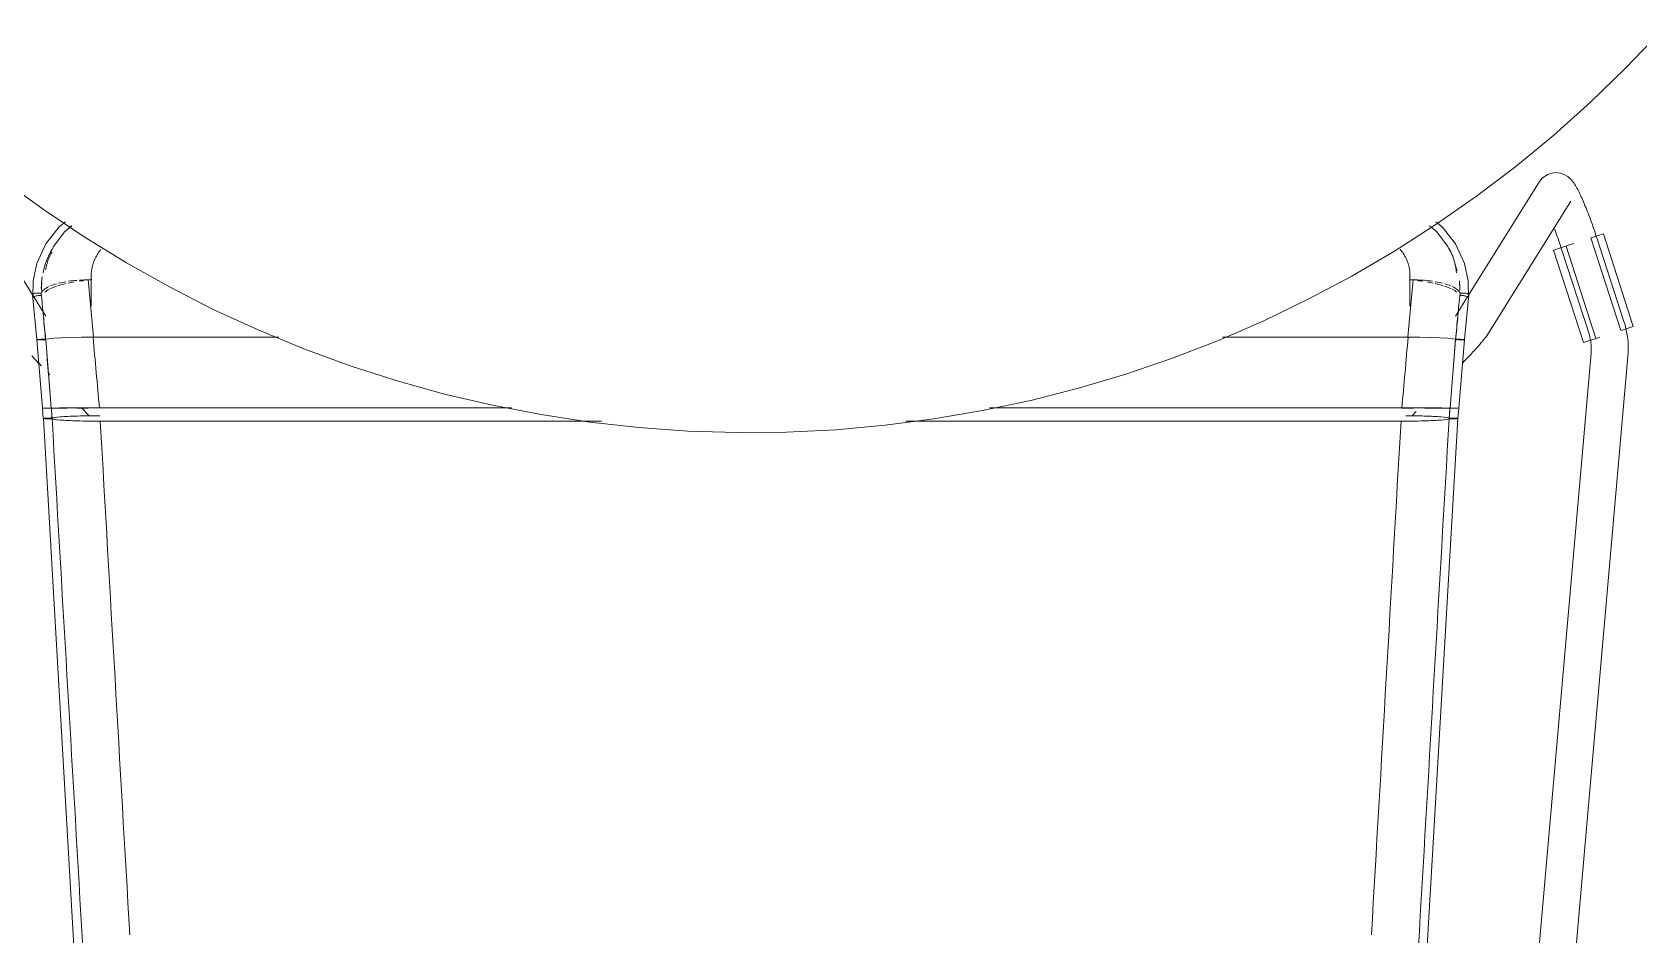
# Model space of a CAD drawing. Header units: millimetres. Extents: x 155927 to 317870, y -36033 to 97293.
# Drawn here: x 175871 to 176392, y 11743 to 12036 of the extents above; entities that cross this region are included whole.
import ezdxf

# ---------------------------------------------------------------- set-up
doc = ezdxf.new("R2010")
doc.units = ezdxf.units.MM
doc.header["$MEASUREMENT"] = 0
doc.layers.add('I-FURN', color=8, linetype='CONTINUOUS', lineweight=9)

msp = doc.modelspace()

# ---------------------------------------------------------------- linework, layer by layer
at = {"layer": 'I-FURN'}
for p, q in [((176388.22, 12024.23), (176399.26, 12035.81)), ((176376.73, 12013.1), (176388.22, 12024.23)), ((176364.8, 12002.44), (176376.73, 12013.1)), ((176352.45, 11992.27), (176364.8, 12002.44)), ((176339.7, 11982.6), (176352.45, 11992.27)), ((175875.72, 11943.78), (175848.41, 11987.37)), ((175861.98, 11987.76), (175874.9, 11978.32)), ((176360.2, 11987.37), (176337.16, 11950.6)), ((176361.09, 11988.49), (176360.2, 11987.37)), ((176361.09, 11988.49), (176362.82, 11989.71)), ((176362.82, 11989.71), (176365.05, 11990.3)), ((176365.05, 11990.3), (176367.02, 11990.13)), ((176367.02, 11990.13), (176368.41, 11989.61)), ((176368.41, 11989.61), (176369.32, 11989.04)), ((176369.32, 11989.04), (176369.95, 11988.52)), ((176369.95, 11988.52), (176370.41, 11988.06)), ((176370.41, 11988.06), (176370.78, 11987.63)), ((176370.78, 11987.63), (176371.09, 11987.23)), ((176371.09, 11987.23), (176371.37, 11986.84)), ((176371.37, 11986.84), (176371.63, 11986.45)), ((176371.63, 11986.45), (176371.87, 11986.06)), ((176326.58, 11973.44), (176339.7, 11982.6)), ((176343.06, 11937.41), (176370.37, 11981)), ((176371.87, 11986.06), (176372.1, 11985.66)), ((176372.1, 11985.66), (176372.33, 11985.25)), ((176372.33, 11985.25), (176372.56, 11984.82)), ((176372.56, 11984.82), (176372.79, 11984.38)), ((176372.79, 11984.38), (176373.02, 11983.93)), ((176373.02, 11983.93), (176373.25, 11983.45)), ((176373.25, 11983.45), (176373.49, 11982.96)), ((176373.49, 11982.96), (176373.72, 11982.45)), ((176373.72, 11982.45), (176373.96, 11981.92)), ((176373.96, 11981.92), (176374.2, 11981.38)), ((176374.2, 11981.38), (176374.44, 11980.82)), ((175874.9, 11978.32), (175888.18, 11969.41)), ((176374.44, 11980.82), (176374.69, 11980.24)), ((176374.69, 11980.24), (176374.93, 11979.64)), ((176374.93, 11979.64), (176375.18, 11979.03)), ((176375.18, 11979.03), (176375.43, 11978.41)), ((176375.43, 11978.41), (176375.68, 11977.77)), ((176375.68, 11977.77), (176375.94, 11977.11)), ((176375.94, 11977.11), (176376.19, 11976.45)), ((176376.19, 11976.45), (176376.45, 11975.77)), ((175880.04, 11972.7), (175875.7, 11967.17)), ((175881.77, 11971.03), (175878.27, 11966.46)), ((175882.09, 11974.34), (175880.04, 11972.7)), ((175884.12, 11972.99), (175881.77, 11971.03)), ((176313.11, 11964.82), (176326.58, 11973.44)), ((176324.49, 11972.99), (176326.84, 11971.03)), ((176326.52, 11974.34), (176328.57, 11972.7)), ((176326.84, 11971.03), (176330.33, 11966.46)), ((176328.57, 11972.7), (176332.91, 11967.17)), ((176365, 11972.11), (176365.24, 11971.49)), ((176365.24, 11971.49), (176365.47, 11970.85)), ((176365.47, 11970.85), (176365.71, 11970.21)), ((176376.45, 11975.77), (176376.7, 11975.08)), ((176376.7, 11975.08), (176376.96, 11974.38)), ((176376.96, 11974.38), (176377.21, 11973.68)), ((176377.21, 11973.68), (176377.46, 11972.96)), ((176377.46, 11972.96), (176377.72, 11972.24)), ((176377.72, 11972.24), (176377.97, 11971.51)), ((176377.97, 11971.51), (176378.22, 11970.78)), ((176378.22, 11970.78), (176378.46, 11970.04)), ((175875.7, 11967.17), (175872.8, 11960.85)), ((175878.27, 11966.46), (175876.36, 11962.77)), ((175888.18, 11969.41), (175901.82, 11961.03)), ((176330.33, 11966.46), (176332.24, 11962.77)), ((176332.91, 11967.17), (176335.81, 11960.85)), ((176364.72, 11965.18), (176366.68, 11965.81)), ((176365.71, 11970.21), (176365.94, 11969.55)), ((176365.94, 11969.55), (176366.18, 11968.88)), ((176366.18, 11968.88), (176366.41, 11968.21)), ((176366.41, 11968.21), (176366.65, 11967.53)), ((176366.65, 11967.53), (176366.88, 11966.85)), ((176366.68, 11965.81), (176368.65, 11966.45)), ((176366.88, 11966.85), (176367.11, 11966.16)), ((176367.11, 11966.16), (176367.34, 11965.46)), ((176367.34, 11965.46), (176367.44, 11965.14)), ((176378.46, 11936.48), (176368.77, 11966.49)), ((176371.34, 11967.32), (176368.86, 11966.52)), ((176376.84, 11969.09), (176386.53, 11939.09)), ((176376.96, 11969.13), (176378.93, 11969.77)), ((176378.46, 11970.04), (176378.71, 11969.3)), ((176378.71, 11969.3), (176378.86, 11968.84)), ((176387.57, 11942.03), (176378.86, 11968.84)), ((176378.93, 11969.77), (176380.88, 11970.4)), ((176380.88, 11970.4), (176390.57, 11940.39)), ((175872.8, 11960.85), (175871.58, 11955.2)), ((175901.82, 11961.03), (175915.77, 11953.21)), ((176299.3, 11956.74), (176313.11, 11964.82)), ((176335.81, 11960.85), (176337.02, 11955.2)), ((176364.72, 11965.18), (176374.41, 11935.18)), ((176367.44, 11965.14), (176376.15, 11938.32)), ((175871.58, 11955.2), (175871.5, 11949.74)), ((175889.45, 11955.53), (175890.49, 11955.53)), ((175890.44, 11956.77), (175890.44, 11947.02)), ((176285.17, 11949.22), (176299.3, 11956.74)), ((176318.11, 11955.53), (176319.16, 11955.53)), ((176318.17, 11947.02), (176318.17, 11956.77)), ((176337.02, 11955.2), (176337.11, 11949.74)), ((175872.8, 11936.15), (175871.37, 11950.64)), ((175915.77, 11953.21), (175930.03, 11945.96)), ((176336.93, 11950.23), (176332.89, 11943.78)), ((176335.81, 11936.15), (176337.23, 11950.64)), ((175930.03, 11945.96), (175944.57, 11939.27)), ((176270.76, 11942.28), (176285.17, 11949.22)), ((176256.08, 11935.91), (176270.76, 11942.28)), ((176388.62, 11939.76), (176386.64, 11939.13)), ((176387.58, 11941.98), (176387.57, 11942.03)), ((176387.91, 11940.89), (176387.58, 11941.98)), ((176388.2, 11939.78), (176387.91, 11940.89)), ((176388.44, 11938.67), (176388.2, 11939.78)), ((176390.57, 11940.39), (176388.62, 11939.76)), ((175872.8, 11936.15), (175872.87, 11936.17)), ((175872.86, 11936.17), (175872.8, 11936.15)), ((175874.62, 11913.94), (175872.8, 11936.15)), ((175872.8, 11936.15), (175872.86, 11936.12)), ((175872.86, 11936.12), (175872.8, 11936.15)), ((175873.05, 11936.2), (175872.86, 11936.17)), ((175872.86, 11936.12), (175873.05, 11936.1)), ((175873.05, 11936.1), (175872.86, 11936.12)), ((175873.35, 11936.22), (175873.05, 11936.2)), ((175873.05, 11936.1), (175873.34, 11936.07)), ((175873.34, 11936.07), (175873.05, 11936.1)), ((175873.06, 11936.2), (175873.35, 11936.22)), ((175873.73, 11936.23), (175873.35, 11936.22)), ((175873.35, 11936.22), (175873.74, 11936.23)), ((175873.72, 11936.06), (175874.17, 11936.05)), ((175874.18, 11936.05), (175873.72, 11936.06)), ((175874.19, 11936.24), (175873.73, 11936.23)), ((175873.74, 11936.23), (175874.19, 11936.24)), ((175874.17, 11936.05), (175874.66, 11936.04)), ((175874.67, 11936.04), (175874.18, 11936.05)), ((175874.68, 11936.25), (175874.19, 11936.24)), ((175874.19, 11936.24), (175874.68, 11936.25)), ((175874.66, 11936.04), (175875.16, 11936.04)), ((175875.16, 11936.04), (175874.67, 11936.04)), ((175875.18, 11936.25), (175874.68, 11936.25)), ((175874.68, 11936.25), (175875.18, 11936.25)), ((175875.16, 11936.04), (175875.63, 11936.05)), ((175875.64, 11936.05), (175875.16, 11936.04)), ((175875.65, 11936.24), (175875.18, 11936.25)), ((175875.18, 11936.25), (175875.65, 11936.24)), ((175875.65, 11936.24), (175876.53, 11936.43)), ((175876.54, 11936.43), (175875.65, 11936.24)), ((175876.54, 11936.43), (175878.25, 11936.61)), ((175878.27, 11936.61), (175876.54, 11936.43)), ((175878.27, 11936.61), (175880.71, 11936.76)), ((175880.75, 11936.76), (175878.27, 11936.61)), ((175883.85, 11936.88), (175880.75, 11936.76)), ((175880.75, 11936.76), (175883.78, 11936.87)), ((175883.85, 11936.88), (175887.29, 11936.95)), ((175887.29, 11936.95), (175883.85, 11936.88)), ((175891.15, 11936.98), (175887.38, 11936.95)), ((175887.38, 11936.95), (175891.03, 11936.98)), ((175951.26, 11936.98), (175891.15, 11936.98)), ((175891.15, 11936.98), (175951.26, 11936.98)), ((175944.57, 11939.27), (175959.36, 11933.18)), ((176241.16, 11930.14), (176256.08, 11935.91)), ((176317.46, 11936.98), (176257.35, 11936.98)), ((176257.35, 11936.98), (176317.46, 11936.98)), ((176321.22, 11936.95), (176317.46, 11936.98)), ((176317.58, 11936.98), (176321.23, 11936.95)), ((176324.76, 11936.88), (176321.22, 11936.95)), ((176321.32, 11936.95), (176324.76, 11936.88)), ((176327.86, 11936.76), (176324.76, 11936.88)), ((176324.82, 11936.87), (176327.86, 11936.76)), ((176330.33, 11936.61), (176327.86, 11936.76)), ((176327.9, 11936.76), (176330.34, 11936.61)), ((176332.07, 11936.43), (176330.33, 11936.61)), ((176330.35, 11936.61), (176332.07, 11936.43)), ((176332.07, 11936.43), (176332.96, 11936.24)), ((176332.96, 11936.24), (176332.07, 11936.43)), ((176333.43, 11936.25), (176332.96, 11936.24)), ((176332.96, 11936.24), (176333.43, 11936.25)), ((176332.97, 11936.05), (176333.45, 11936.04)), ((176333.44, 11936.04), (176332.97, 11936.05)), ((176333.93, 11936.25), (176333.43, 11936.25)), ((176333.43, 11936.25), (176333.93, 11936.25)), ((176334.42, 11936.24), (176333.93, 11936.25)), ((176333.93, 11936.25), (176334.42, 11936.24)), ((176333.94, 11936.04), (176334.43, 11936.05)), ((176334.43, 11936.05), (176333.94, 11936.04)), ((176333.98, 11913.94), (176335.81, 11936.15)), ((176334.87, 11936.23), (176334.42, 11936.24)), ((176334.42, 11936.24), (176334.87, 11936.23)), ((176334.43, 11936.05), (176334.89, 11936.06)), ((176334.88, 11936.06), (176334.43, 11936.05)), ((176335.26, 11936.22), (176334.87, 11936.23)), ((176334.87, 11936.23), (176335.25, 11936.22)), ((176335.26, 11936.07), (176334.88, 11936.06)), ((176334.89, 11936.06), (176335.27, 11936.07)), ((176335.25, 11936.22), (176335.55, 11936.2)), ((176335.55, 11936.2), (176335.26, 11936.22)), ((176335.56, 11936.1), (176335.26, 11936.07)), ((176335.27, 11936.07), (176335.56, 11936.1)), ((176335.74, 11936.17), (176335.55, 11936.2)), ((176335.56, 11936.1), (176335.75, 11936.12)), ((176335.74, 11936.12), (176335.56, 11936.1)), ((176335.74, 11936.17), (176335.81, 11936.15)), ((176335.81, 11936.15), (176335.74, 11936.17)), ((176335.81, 11936.15), (176335.74, 11936.12)), ((176335.75, 11936.12), (176335.81, 11936.15)), ((176340.53, 11934.28), (176340.24, 11933.96)), ((176340.8, 11934.59), (176340.53, 11934.28)), ((176341.06, 11934.89), (176340.8, 11934.59)), ((176341.3, 11935.17), (176341.06, 11934.89)), ((176341.53, 11935.43), (176341.3, 11935.17)), ((176341.74, 11935.69), (176341.53, 11935.43)), ((176341.95, 11935.93), (176341.74, 11935.69)), ((176342.14, 11936.16), (176341.95, 11935.93)), ((176342.32, 11936.38), (176342.14, 11936.16)), ((176342.49, 11936.6), (176342.32, 11936.38)), ((176342.66, 11936.83), (176342.49, 11936.6)), ((176342.85, 11937.09), (176342.66, 11936.83)), ((176343.06, 11937.41), (176342.85, 11937.09)), ((176376.37, 11935.81), (176374.41, 11935.18)), ((176376.15, 11938.32), (176376.35, 11937.69)), ((176376.35, 11937.69), (176376.51, 11937.05)), ((176378.34, 11936.44), (176376.37, 11935.81)), ((176376.51, 11937.05), (176376.65, 11936.4)), ((176376.65, 11936.4), (176376.77, 11935.75)), ((176376.77, 11935.75), (176376.86, 11935.09)), ((176376.86, 11935.09), (176376.92, 11934.43)), ((176376.92, 11934.43), (176376.96, 11933.77)), ((176379.72, 11936.89), (176378.55, 11936.51)), ((176388.63, 11937.54), (176388.44, 11938.67)), ((176388.79, 11936.41), (176388.63, 11937.54)), ((176388.89, 11935.27), (176388.79, 11936.41)), ((176388.95, 11934.13), (176388.89, 11935.27)), ((176388.96, 11932.99), (176388.95, 11934.13)), ((175871.15, 11930.9), (175871.56, 11930.47)), ((175871.56, 11930.47), (175871.97, 11930.02)), ((175871.97, 11930.02), (175872.39, 11929.57)), ((175872.39, 11929.57), (175872.83, 11929.11)), ((175872.83, 11929.11), (175873.27, 11928.63)), ((175959.36, 11933.18), (175974.39, 11927.68)), ((176226.02, 11924.97), (176241.16, 11930.14)), ((176335.78, 11929.11), (176335.34, 11928.63)), ((176336.21, 11929.57), (176335.78, 11929.11)), ((176336.64, 11930.02), (176336.21, 11929.57)), ((176337.05, 11930.47), (176336.64, 11930.02)), ((176337.45, 11930.9), (176337.05, 11930.47)), ((176337.85, 11931.33), (176337.45, 11930.9)), ((176338.23, 11931.74), (176337.85, 11931.33)), ((176338.59, 11932.14), (176338.23, 11931.74)), ((176338.95, 11932.53), (176338.59, 11932.14)), ((176339.29, 11932.91), (176338.95, 11932.53)), ((176339.62, 11933.27), (176339.29, 11932.91)), ((176376.9, 11931.76), (176339.61, 11507.26)), ((176339.94, 11933.62), (176339.62, 11933.27)), ((176340.24, 11933.96), (176339.94, 11933.62)), ((176349.91, 11487.39), (176388.85, 11930.71)), ((176376.95, 11932.45), (176376.9, 11931.79)), ((176376.9, 11931.79), (176376.9, 11931.76)), ((176376.96, 11933.11), (176376.95, 11932.45)), ((176376.96, 11933.77), (176376.96, 11933.11)), ((176388.86, 11930.71), (176388.93, 11931.85)), ((176388.93, 11931.85), (176388.96, 11932.99)), ((175873.27, 11928.63), (175873.71, 11928.16)), ((175873.71, 11928.16), (175874.17, 11927.67)), ((175876.53, 11925.19), (175877.01, 11924.68)), ((175974.39, 11927.68), (175989.62, 11922.79)), ((176210.69, 11920.4), (176226.02, 11924.97)), ((175989.62, 11922.79), (176005.03, 11918.51)), ((176005.03, 11918.51), (176020.61, 11914.85)), ((176195.18, 11916.46), (176210.69, 11920.4)), ((175874.69, 11913.95), (175874.62, 11913.94)), ((175874.62, 11913.94), (175874.69, 11913.94)), ((175874.63, 11913.94), (175874.69, 11913.95)), ((175874.63, 11913.94), (175874.89, 11910.59)), ((175874.7, 11913.94), (175874.63, 11913.94)), ((175874.69, 11913.95), (175874.88, 11913.95)), ((175874.88, 11913.95), (175874.69, 11913.95)), ((175874.69, 11913.94), (175874.88, 11913.94)), ((175874.88, 11913.94), (175874.7, 11913.94)), ((175874.88, 11913.95), (175875.17, 11913.95)), ((175875.17, 11913.95), (175874.88, 11913.95)), ((175875.18, 11913.94), (175874.88, 11913.94)), ((175874.88, 11913.94), (175875.17, 11913.94)), ((175875.17, 11913.95), (175875.56, 11913.95)), ((175875.55, 11913.95), (175875.17, 11913.95)), ((175875.17, 11913.94), (175875.56, 11913.94)), ((175875.56, 11913.94), (175875.18, 11913.94)), ((175876, 11913.95), (175875.55, 11913.95)), ((175875.56, 11913.95), (175876.01, 11913.95)), ((175876.01, 11913.94), (175875.56, 11913.94)), ((175875.56, 11913.94), (175876.01, 11913.94)), ((175876.49, 11913.95), (175876, 11913.95)), ((175876.01, 11913.95), (175876.5, 11913.95)), ((175876.5, 11913.94), (175876.01, 11913.94)), ((175876.01, 11913.94), (175876.5, 11913.94)), ((175876.99, 11913.95), (175876.49, 11913.95)), ((175876.5, 11913.95), (175876.99, 11913.95)), ((175877, 11913.94), (175876.5, 11913.94)), ((175876.5, 11913.94), (175877, 11913.94)), ((175876.99, 11913.95), (175877.46, 11913.95)), ((175877.46, 11913.95), (175876.99, 11913.95)), ((175877.47, 11913.94), (175877, 11913.94)), ((175877, 11913.94), (175877.47, 11913.94)), ((175877.46, 11913.95), (175878.35, 11913.97)), ((175878.35, 11913.97), (175877.46, 11913.95)), ((175878.35, 11913.97), (175880.09, 11913.98)), ((175880.1, 11913.98), (175878.35, 11913.97)), ((175878.36, 11913.92), (175880.11, 11913.91)), ((175880.12, 11913.91), (175878.37, 11913.92)), ((175880.1, 11913.98), (175882.6, 11913.99)), ((175882.6, 11913.99), (175880.1, 11913.98)), ((175880.11, 11913.91), (175882.61, 11913.9)), ((175882.62, 11913.9), (175880.12, 11913.91)), ((175882.6, 11913.99), (175885.73, 11914)), ((175885.73, 11914), (175882.6, 11913.99)), ((175889.3, 11914.01), (175885.73, 11914)), ((175885.74, 11914), (175889.3, 11914.01)), ((175889.3, 11913.88), (175885.74, 11913.89)), ((175885.74, 11913.89), (175889.3, 11913.88)), ((175887.29, 11914), (175889.86, 11911.33)), ((175889.3, 11914.01), (175893.09, 11914.01)), ((175893.09, 11914.01), (175889.3, 11914.01)), ((175893.09, 11914.01), (176026.73, 11914.01)), ((176026.73, 11914.01), (175893.09, 11914.01)), ((176020.61, 11914.85), (176036.32, 11911.82)), ((176179.53, 11913.13), (176195.18, 11916.46)), ((176181.78, 11914.01), (176315.52, 11914.01)), ((176315.52, 11914.01), (176181.78, 11914.01)), ((176315.52, 11914.01), (176319.31, 11914.01)), ((176319.31, 11914.01), (176315.52, 11914.01)), ((176319.31, 11913.88), (176315.53, 11913.88)), ((176315.53, 11913.88), (176319.31, 11913.88)), ((176319.31, 11914.01), (176322.23, 11914)), ((176322.88, 11914), (176319.31, 11914.01)), ((176325.99, 11913.9), (176322.87, 11913.89)), ((176322.87, 11913.89), (176325.99, 11913.9)), ((176322.88, 11914), (176326, 11913.99)), ((176326.01, 11913.99), (176322.88, 11914)), ((176328.49, 11913.91), (176325.99, 11913.9)), ((176325.99, 11913.9), (176328.49, 11913.91)), ((176326.01, 11913.99), (176328.51, 11913.98)), ((176328.51, 11913.98), (176326.01, 11913.99)), ((176330.24, 11913.92), (176328.49, 11913.91)), ((176328.49, 11913.91), (176330.24, 11913.92)), ((176328.51, 11913.98), (176330.26, 11913.97)), ((176330.26, 11913.97), (176328.51, 11913.98)), ((176330.26, 11913.97), (176331.14, 11913.95)), ((176331.15, 11913.95), (176330.26, 11913.97)), ((176331.14, 11913.95), (176331.61, 11913.95)), ((176331.61, 11913.94), (176331.14, 11913.94)), ((176331.14, 11913.94), (176331.61, 11913.94)), ((176331.62, 11913.95), (176331.15, 11913.95)), ((176331.61, 11913.95), (176332.11, 11913.95)), ((176332.1, 11913.94), (176331.61, 11913.94)), ((176331.61, 11913.94), (176332.11, 11913.94)), ((176332.11, 11913.95), (176331.62, 11913.95)), ((176332.59, 11913.94), (176332.1, 11913.94)), ((176332.11, 11913.95), (176332.6, 11913.95)), ((176332.6, 11913.95), (176332.11, 11913.95)), ((176332.11, 11913.94), (176332.6, 11913.94)), ((176333.05, 11913.94), (176332.59, 11913.94)), ((176332.6, 11913.95), (176333.05, 11913.95)), ((176333.06, 11913.95), (176332.6, 11913.95)), ((176332.6, 11913.94), (176333.05, 11913.94)), ((176333.05, 11913.95), (176333.43, 11913.95)), ((176333.43, 11913.94), (176333.05, 11913.94)), ((176333.05, 11913.94), (176333.43, 11913.94)), ((176333.44, 11913.95), (176333.06, 11913.95)), ((176333.43, 11913.95), (176333.73, 11913.95)), ((176333.73, 11913.95), (176333.44, 11913.95)), ((176333.98, 11913.94), (176333.71, 11910.59)), ((176333.91, 11913.95), (176333.98, 11913.94)), ((176333.98, 11913.94), (176333.91, 11913.94)), ((176333.98, 11913.94), (176333.92, 11913.95)), ((176333.92, 11913.94), (176333.98, 11913.94)), ((175874.97, 11910.61), (175874.9, 11910.59)), ((175894.19, 11578.68), (175874.9, 11910.59)), ((175874.9, 11910.59), (175874.96, 11910.56)), ((175874.96, 11910.56), (175875.15, 11910.53)), ((175875.16, 11910.64), (175874.97, 11910.61)), ((175875.15, 11910.53), (175875.45, 11910.51)), ((175875.45, 11910.66), (175875.16, 11910.64)), ((175875.83, 11910.68), (175875.45, 11910.66)), ((175875.45, 11910.51), (175875.83, 11910.49)), ((175876.29, 11910.69), (175875.83, 11910.68)), ((175875.83, 11910.49), (175876.28, 11910.48)), ((175876.28, 11910.48), (175876.77, 11910.47)), ((175876.78, 11910.7), (175876.29, 11910.69)), ((175876.77, 11910.47), (175877.26, 11910.48)), ((175877.27, 11910.69), (175876.78, 11910.7)), ((175877.26, 11910.48), (175877.73, 11910.49)), ((175877.74, 11910.69), (175877.27, 11910.69)), ((175877.73, 11910.49), (175878.62, 11910.28)), ((175878.64, 11910.9), (175877.74, 11910.69)), ((175878.62, 11910.28), (175880.37, 11910.08)), ((175880.39, 11911.09), (175878.64, 11910.9)), ((175880.37, 11910.08), (175882.87, 11909.92)), ((175882.89, 11911.25), (175880.39, 11911.09)), ((175882.87, 11909.92), (175886, 11909.8)), ((175886.01, 11911.37), (175882.89, 11911.25)), ((175886, 11909.8), (175889.57, 11909.72)), ((175889.56, 11911.45), (175886.01, 11911.37)), ((175893.24, 11911.48), (175889.56, 11911.45)), ((175889.57, 11909.72), (175893.35, 11909.69)), ((175893.35, 11909.69), (176055.95, 11909.69)), ((176055.95, 11909.69), (175893.35, 11909.69)), ((176036.32, 11911.82), (176052.13, 11909.41)), ((176052.13, 11909.41), (176068.04, 11907.64)), ((176131.96, 11906.95), (176147.9, 11908.38)), ((176147.9, 11908.38), (176163.76, 11910.44)), ((176154.68, 11909.69), (176315.26, 11909.69)), ((176315.26, 11909.69), (176154.68, 11909.69)), ((176163.76, 11910.44), (176179.53, 11913.13)), ((176314.42, 11578.68), (176333.71, 11910.59)), ((176315.26, 11909.69), (176319.04, 11909.72)), ((176319.05, 11911.45), (176316.79, 11911.47)), ((176318.74, 11911.33), (176320.22, 11912.86)), ((176319.04, 11909.72), (176322.6, 11909.8)), ((176322.22, 11911.38), (176319.05, 11911.45)), ((176325.72, 11911.25), (176322.6, 11911.37)), ((176322.6, 11909.8), (176325.73, 11909.92)), ((176328.21, 11911.09), (176325.72, 11911.25)), ((176325.73, 11909.92), (176328.24, 11910.08)), ((176329.97, 11910.9), (176328.21, 11911.09)), ((176328.24, 11910.08), (176329.99, 11910.28)), ((176330.87, 11910.69), (176329.97, 11910.9)), ((176329.99, 11910.28), (176330.87, 11910.49)), ((176331.34, 11910.69), (176330.87, 11910.69)), ((176330.87, 11910.49), (176331.34, 11910.48)), ((176331.83, 11910.7), (176331.34, 11910.69)), ((176331.34, 11910.48), (176331.84, 11910.47)), ((176332.32, 11910.69), (176331.83, 11910.7)), ((176331.84, 11910.47), (176332.33, 11910.48)), ((176332.77, 11910.68), (176332.32, 11910.69)), ((176332.33, 11910.48), (176332.78, 11910.49)), ((176333.16, 11910.66), (176332.77, 11910.68)), ((176332.78, 11910.49), (176333.16, 11910.51)), ((176333.45, 11910.64), (176333.16, 11910.66)), ((176333.16, 11910.51), (176333.46, 11910.53)), ((176333.64, 11910.61), (176333.45, 11910.64)), ((176333.46, 11910.53), (176333.64, 11910.56)), ((176333.71, 11910.59), (176333.64, 11910.61)), ((176333.64, 11910.56), (176333.71, 11910.59)), ((176068.04, 11907.64), (176083.99, 11906.51)), ((176083.99, 11906.51), (176099.99, 11906.02)), ((176099.99, 11906.02), (176115.98, 11906.17)), ((176115.98, 11906.17), (176131.96, 11906.95))]:
    msp.add_line(p, q, dxfattribs=at)
for points in [[(175882.71, 11971.86), (175883.14, 11972.27), (175883.59, 11972.66), (175884.06, 11973.04)], [(176333.43, 11958.44), (176333.23, 11959.17), (176332.99, 11959.88), (176332.73, 11960.59)], [(175874.24, 11952.73), (175874.26, 11953.99), (175874.35, 11955.25), (175874.54, 11956.49)], [(175883.09, 11955.06), (175883.94, 11955.18), (175884.82, 11955.3), (175885.73, 11955.36)], [(175888.03, 11955.29), (175887.55, 11955.24), (175887.09, 11955.18), (175886.62, 11955.11)], [(175886.67, 11955.43), (175887.57, 11955.49), (175888.5, 11955.52), (175889.45, 11955.53)], [(175891.15, 11936.98), (175890.84, 11940.11), (175890.25, 11946.36), (175889.71, 11952.5), (175889.45, 11955.53)], [(175890.49, 11955.53), (175890.45, 11956.03), (175890.43, 11956.54), (175890.44, 11957.05)], [(176317.46, 11936.98), (176317.77, 11940.11), (176318.36, 11946.36), (176318.9, 11952.5), (176319.16, 11955.53)], [(176318.17, 11957.05), (176318.18, 11956.54), (176318.16, 11956.03), (176318.11, 11955.53)], [(176319.16, 11955.53), (176320.11, 11955.52), (176321.04, 11955.49), (176321.96, 11955.43)], [(176334.22, 11955.19), (176334.31, 11954.37), (176334.32, 11953.55), (176334.31, 11952.72)], [(175874.21, 11951.19), (175874.36, 11951.59), (175874.92, 11952.34), (175876.07, 11953.04), (175876.76, 11953.36)], [(175875.65, 11936.24), (175875.41, 11938.76), (175874.93, 11943.8), (175874.45, 11948.75), (175874.21, 11951.19)], [(175874.44, 11954.7), (175874.33, 11953.82), (175874.31, 11952.92), (175874.32, 11952.02)], [(175876.8, 11952.5), (175876.16, 11952.19), (175875.76, 11951.87), (175875.43, 11951.55)], [(175879.22, 11953.47), (175878.41, 11953.2), (175877.6, 11952.92), (175877.04, 11952.62)], [(175877.21, 11953.56), (175877.8, 11953.81), (175878.46, 11954.04), (175879.19, 11954.25)], [(175882.26, 11954.31), (175881.34, 11954.1), (175880.39, 11953.87), (175879.54, 11953.62)], [(175879.86, 11954.43), (175880.6, 11954.62), (175881.41, 11954.78), (175882.24, 11954.93)], [(175884.92, 11954.85), (175884.24, 11954.73), (175883.58, 11954.6), (175882.92, 11954.46)], [(176325.69, 11954.46), (176325.04, 11954.6), (176324.38, 11954.74), (176323.7, 11954.86)], [(176328.94, 11953.61), (176328.14, 11953.86), (176327.27, 11954.09), (176326.35, 11954.31)], [(176326.37, 11954.93), (176327.21, 11954.78), (176328.01, 11954.62), (176328.75, 11954.43)], [(176331.57, 11952.62), (176330.93, 11952.92), (176330.19, 11953.19), (176329.37, 11953.46)], [(176329.42, 11954.25), (176330.15, 11954.04), (176330.78, 11953.81), (176331.38, 11953.56)], [(176333.39, 11951.55), (176332.98, 11951.87), (176332.46, 11952.2), (176331.82, 11952.5)], [(176331.85, 11953.36), (176332.54, 11953.04), (176333.69, 11952.34), (176334.25, 11951.59), (176334.4, 11951.19)], [(176332.96, 11936.24), (176333.2, 11938.76), (176333.68, 11943.8), (176334.16, 11948.75), (176334.4, 11951.19)], [(176334.36, 11952.02), (176334.35, 11952.68), (176334.31, 11953.32), (176334.25, 11953.97)], [(176337.05, 11949.89), (176337.01, 11949.93), (176336.89, 11950.03), (176336.59, 11950.16), (176336.2, 11950.28), (176335.75, 11950.37), (176335.26, 11950.44), (176334.76, 11950.47), (176334.44, 11950.47), (176334.3, 11950.46)], [(175875.62, 11936.24), (175875.39, 11938.55), (175875.16, 11940.86), (175874.93, 11943.14)], [(176332.97, 11936.05), (176333.21, 11938.43), (176333.44, 11940.79), (176333.68, 11943.14)], [(175875.65, 11936.24), (175875.95, 11932.53), (175876.56, 11925.11), (175877.16, 11917.67), (175877.46, 11913.95)], [(175892.06, 11925.5), (175891.71, 11929.33), (175891.37, 11933.15), (175891.03, 11936.98)], [(176317.58, 11936.98), (176317.24, 11933.15), (176316.9, 11929.33), (176316.55, 11925.5)], [(176332.96, 11936.24), (176332.66, 11932.53), (176332.05, 11925.11), (176331.45, 11917.67), (176331.15, 11913.95)], [(176332.97, 11936.05), (176332.67, 11932.41), (176332.37, 11928.76), (176332.06, 11925.1)], [(175893.09, 11914.01), (175892.74, 11917.84), (175892.4, 11921.67), (175892.06, 11925.5)], [(176316.55, 11925.5), (176316.21, 11921.67), (176315.86, 11917.84), (176315.52, 11914.01)], [(176331.77, 11921.49), (176331.73, 11921.08), (176331.7, 11920.67), (176331.66, 11920.26)], [(175877.73, 11910.49), (175877.69, 11911.06), (175877.6, 11912.22), (175877.51, 11913.37), (175877.46, 11913.95)], [(175877.74, 11910.69), (175877.7, 11911.23), (175877.61, 11912.31), (175877.52, 11913.4), (175877.47, 11913.94)], [(176330.87, 11910.69), (176330.91, 11911.23), (176331, 11912.31), (176331.09, 11913.4), (176331.14, 11913.94)], [(176330.88, 11910.49), (176330.92, 11911.06), (176331.01, 11912.22), (176331.1, 11913.37), (176331.14, 11913.95)], [(175877.73, 11910.49), (175880.95, 11855.08), (175887.39, 11744.32), (175893.83, 11633.72), (175897.05, 11578.49)], [(175902.94, 11743.2), (175899.74, 11798.66), (175896.55, 11854.17), (175893.35, 11909.69)], [(176315.26, 11909.69), (176312.06, 11854.17), (176308.86, 11798.64), (176305.67, 11743.2)], [(176330.87, 11910.49), (176327.65, 11855.08), (176321.21, 11744.32), (176314.77, 11633.72), (176311.55, 11578.49)], [(176316.79, 11911.48), (176318.68, 11911.46), (176320.55, 11911.43), (176322.23, 11911.39)], [(176330.87, 11910.69), (176331.46, 11910.7), (176332.97, 11910.7), (176333.71, 11910.62), (176333.71, 11910.59)]]:
    msp.add_open_spline(points, degree=3, dxfattribs=at)
for points, knots in [([(175874.79, 11957.77), (175875.23, 11959.89), (175876.24, 11962.96), (175877.87, 11965.73), (175878.46, 11966.6)], [0.1763318, 0.1763318, 0.1763318, 0.1763318, 0.3333333, 0.408557, 0.408557, 0.408557, 0.408557]), ([(175890.49, 11955.53), (175890.28, 11957.91), (175890.91, 11961.52), (175892.84, 11964.51), (175893.6, 11965.42)], [0, 0, 0, 0, 0.3333333, 0.5, 0.5, 0.5, 0.5]), ([(176315.01, 11965.42), (176315.77, 11964.51), (176317.7, 11961.52), (176318.33, 11957.91), (176318.11, 11955.53)], [0.5, 0.5, 0.5, 0.5, 0.6666667, 1, 1, 1, 1]), ([(176330.33, 11966.44), (176330.84, 11965.61), (176332.43, 11962.89), (176333.02, 11959.91), (176333.3, 11957.8)], [-0.4024189, -0.4024189, -0.4024189, -0.4024189, -0.3333333, -0.1789981, -0.1789981, -0.1789981, -0.1789981]), ([(175877.74, 11964.53), (175877.4, 11963.95), (175876.38, 11962.09), (175875.88, 11960.11), (175875.66, 11958.74)], [0.6175454, 0.6175454, 0.6175454, 0.6175454, 0.6666667, 0.7702374, 0.7702374, 0.7702374, 0.7702374]), ([(176322.21, 11955.08), (176322.14, 11955.09), (176321.6, 11955.17), (176321.05, 11955.23), (176320.57, 11955.28)], [-0.17591977, -0.17591977, -0.17591977, -0.17591977, -0.16666667, -0.10506823, -0.10506823, -0.10506823, -0.10506823]), ([(176322.22, 11955.41), (176322.44, 11955.4), (176323.57, 11955.31), (176324.66, 11955.18), (176325.51, 11955.06)], [0.1363218, 0.1363218, 0.1363218, 0.1363218, 0.1666667, 0.2911134, 0.2911134, 0.2911134, 0.2911134]), ([(175871.42, 11950.79), (175871.44, 11950.81), (175871.49, 11950.86), (175871.59, 11950.93), (175871.78, 11951.03), (175872.11, 11951.13), (175872.5, 11951.21), (175872.86, 11951.24), (175873.23, 11951.26), (175873.68, 11951.25), (175874.03, 11951.22), (175874.21, 11951.19)], [0.5555556, 0.5555556, 0.5555556, 0.5555556, 0.5833333, 0.6180556, 0.6527778, 0.7222222, 0.7916667, 0.8263889, 0.8611111, 0.9305556, 1, 1, 1, 1]), ([(175874.31, 11950.46), (175874.09, 11950.47), (175873.6, 11950.46), (175872.85, 11950.38), (175872.18, 11950.23), (175871.75, 11950.05), (175871.6, 11949.93), (175871.56, 11949.89)], [-1, -1, -1, -1, -0.90625, -0.8125, -0.71875, -0.625, -0.5625, -0.5625, -0.5625, -0.5625]), ([(176334.4, 11951.19), (176334.54, 11951.21), (176334.83, 11951.24), (176335.25, 11951.26), (176335.62, 11951.25), (176335.91, 11951.23), (176336.18, 11951.19), (176336.43, 11951.14), (176336.66, 11951.08), (176336.85, 11951.02), (176337.05, 11950.92), (176337.15, 11950.83), (176337.18, 11950.79)], [0, 0, 0, 0, 0.0555556, 0.1111111, 0.1666667, 0.1944444, 0.2222222, 0.2777778, 0.3055556, 0.3333333, 0.3888889, 0.4444444, 0.4444444, 0.4444444, 0.4444444]), ([(175876.14, 11929.94), (175876.28, 11928.3), (175876.72, 11922.97), (175877.16, 11917.63), (175877.47, 11913.94)], [0.2766114, 0.2766114, 0.2766114, 0.2766114, 0.5, 1, 1, 1, 1]), ([(175874.89, 11910.59), (175874.9, 11910.6), (175875.03, 11910.63), (175875.43, 11910.66), (175875.82, 11910.68), (175876.28, 11910.69), (175876.77, 11910.7), (175877.27, 11910.7), (175877.59, 11910.69), (175877.74, 11910.69)], [-0.5, -0.5, -0.5, -0.5, -0.375, -0.3125, -0.25, -0.1875, -0.125, -0.0625, 0, 0, 0, 0]), ([(175877.73, 11910.49), (175877.51, 11910.48), (175877.02, 11910.47), (175876.39, 11910.48), (175875.92, 11910.49), (175875.51, 11910.5), (175875.06, 11910.53), (175874.9, 11910.57), (175874.89, 11910.59)], [-1, -1, -1, -1, -0.90625, -0.8125, -0.765625, -0.71875, -0.625, -0.501507, -0.501507, -0.501507, -0.501507]), ([(175893.35, 11909.69), (175892.08, 11909.69), (175889.53, 11909.71), (175885.92, 11909.79), (175882.76, 11909.91), (175879.4, 11910.13), (175878.01, 11910.34), (175877.73, 11910.49)], [-1, -1, -1, -1, -0.833333, -0.666667, -0.5, -0.333333, 0, 0, 0, 0]), ([(175877.74, 11910.69), (175878.03, 11910.83), (175879.42, 11911.04), (175882.77, 11911.26), (175885.93, 11911.38), (175889.49, 11911.46), (175892, 11911.48), (175893.24, 11911.48)], [-1, -1, -1, -1, -0.6666667, -0.5, -0.3333333, -0.1666667, -0.003964, -0.003964, -0.003964, -0.003964]), ([(176330.88, 11910.49), (176330.6, 11910.34), (176329.21, 11910.13), (176325.85, 11909.91), (176322.68, 11909.79), (176319.08, 11909.71), (176316.53, 11909.69), (176315.26, 11909.69)], [-1, -1, -1, -1, -0.666667, -0.5, -0.333333, -0.166667, 0, 0, 0, 0]), ([(176322.61, 11911.37), (176323.73, 11911.34), (176325.83, 11911.26), (176329.18, 11911.04), (176330.58, 11910.83), (176330.87, 11910.69)], [-0.6666667, -0.6666667, -0.6666667, -0.6666667, -0.5, -0.3333333, 0, 0, 0, 0]), ([(176333.71, 11910.59), (176333.71, 11910.57), (176333.57, 11910.54), (176333.18, 11910.51), (176332.8, 11910.49), (176332.34, 11910.48), (176331.84, 11910.47), (176331.34, 11910.48), (176331.02, 11910.48), (176330.88, 11910.49)], [-0.498493, -0.498493, -0.498493, -0.498493, -0.375, -0.3125, -0.25, -0.1875, -0.125, -0.0625, 0, 0, 0, 0])]:
    msp.add_open_spline(points, degree=3, knots=knots, dxfattribs=at)

doc.saveas('drawing.dxf')
